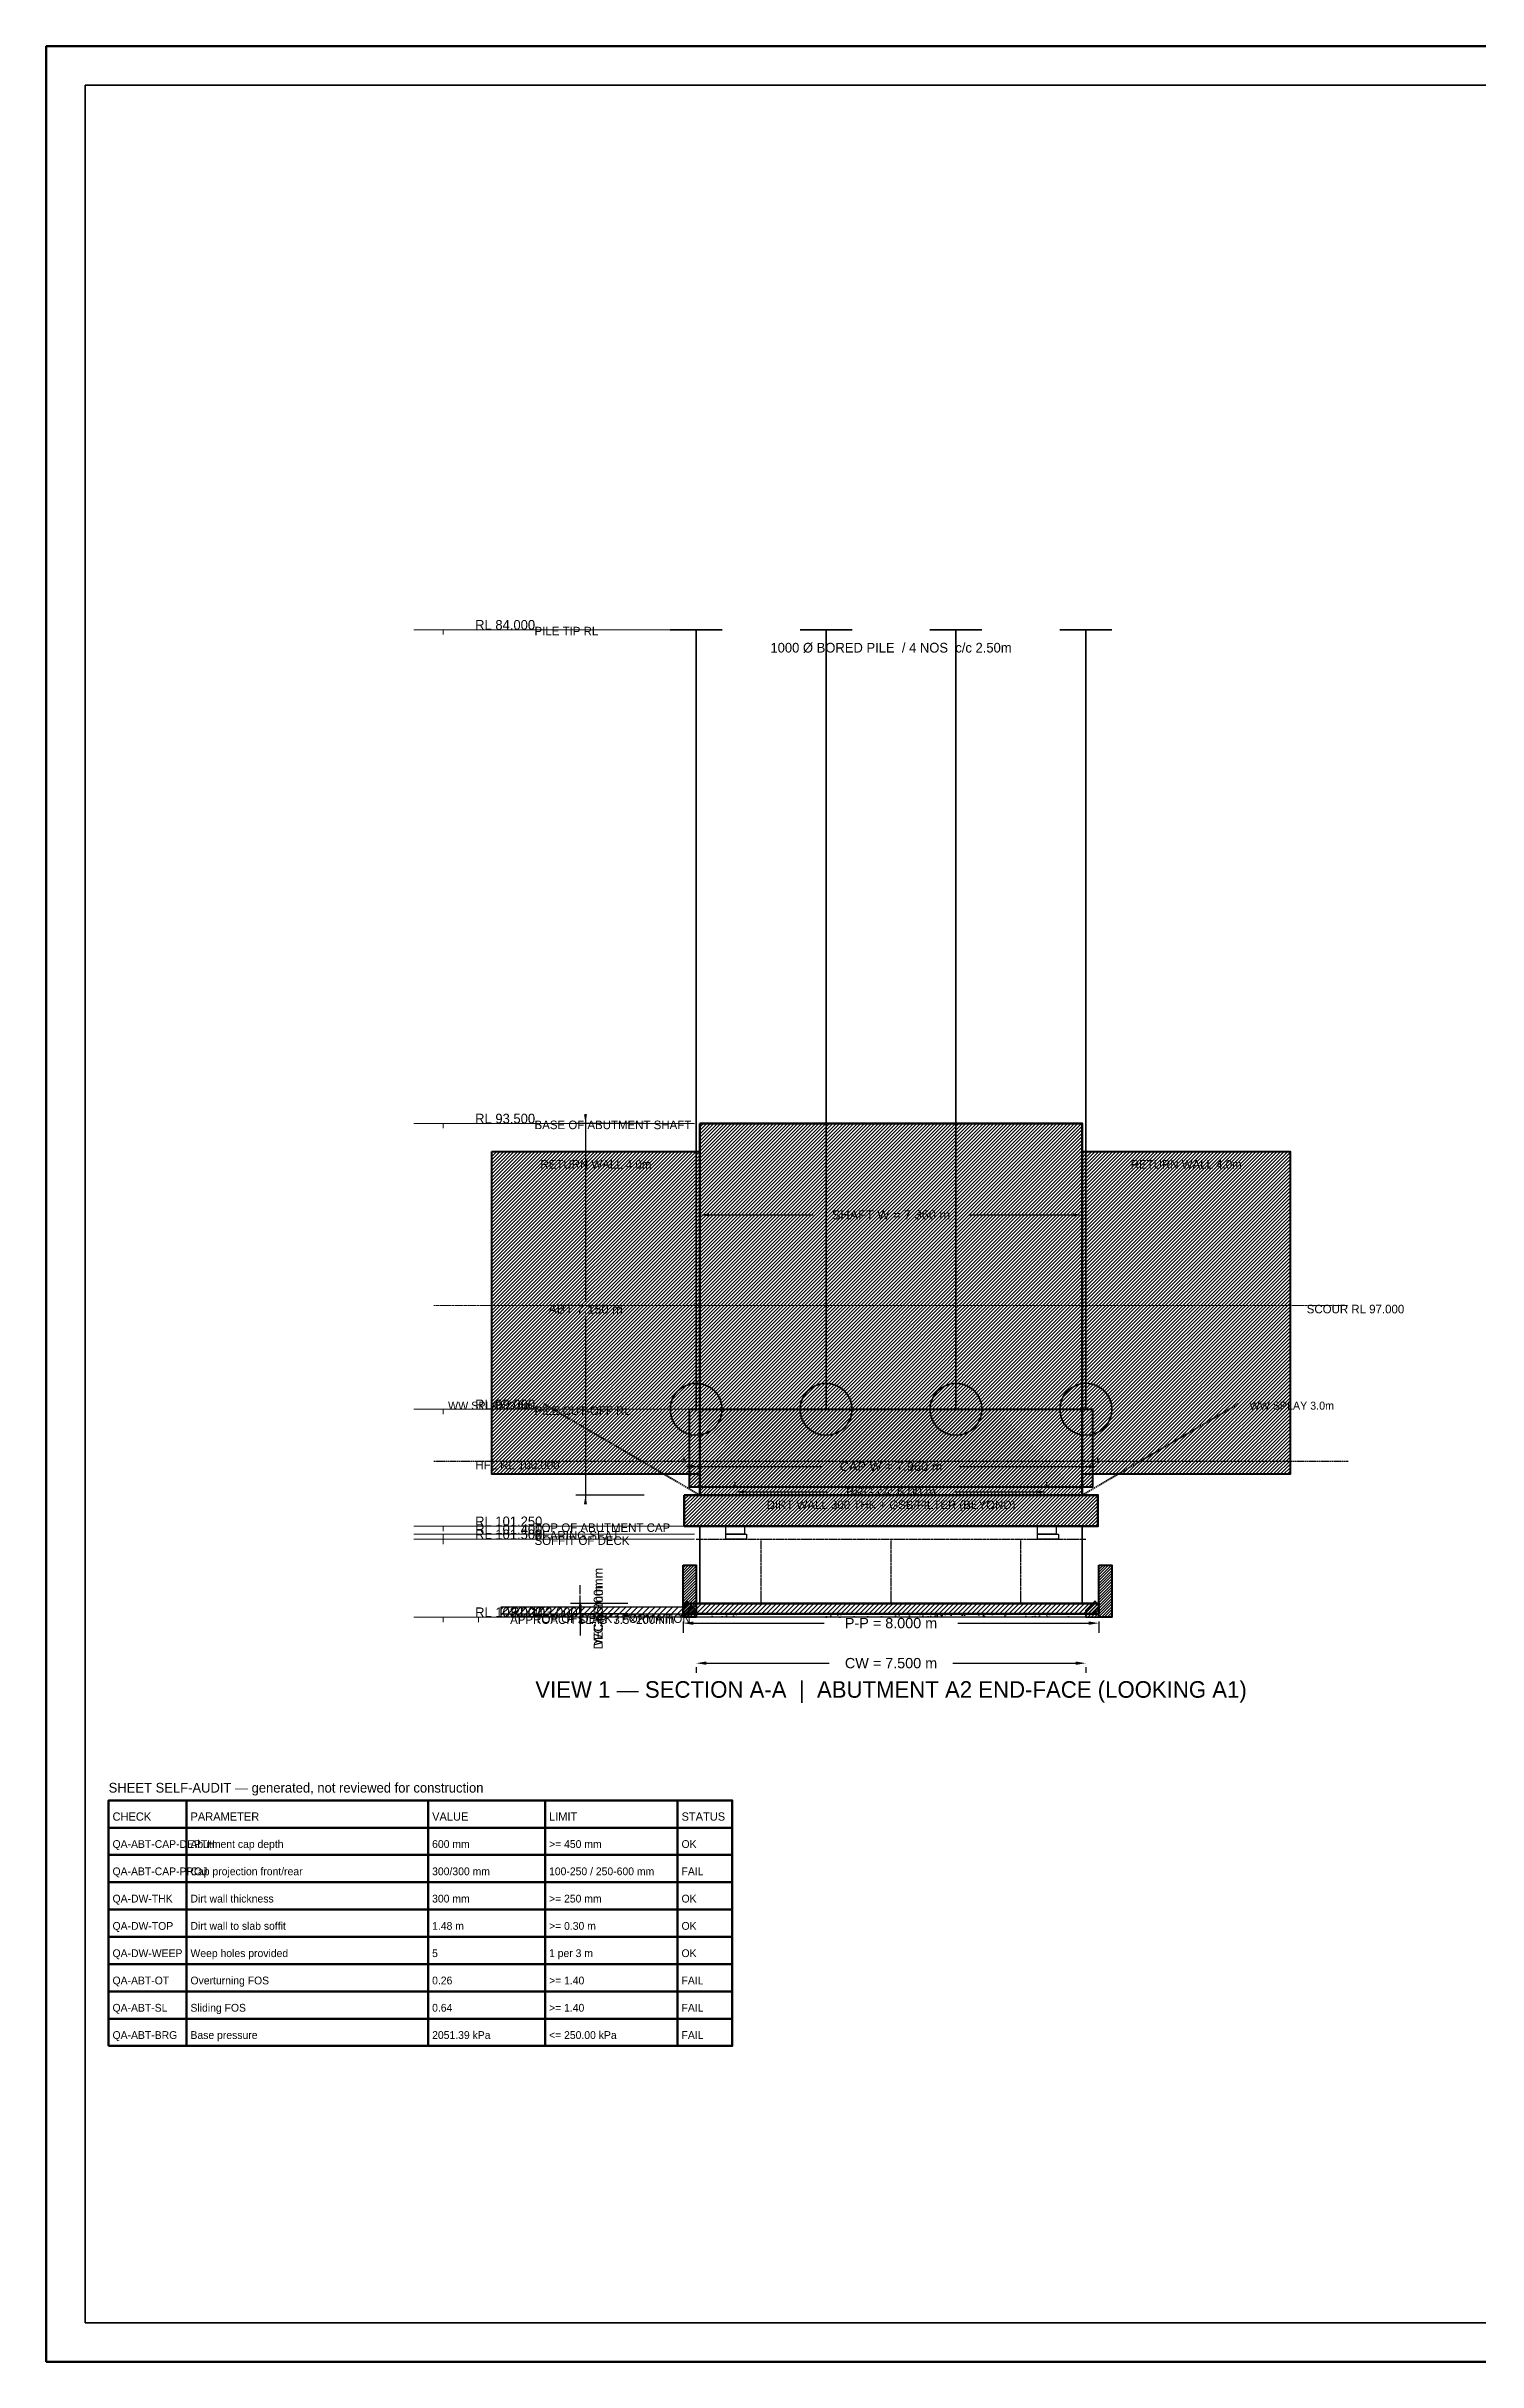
# Model space of a CAD drawing. Header units: metres. Extents: x 0 to 841, y 0 to 594.
# Drawn here: x 0 to 367, y 0 to 594 of the extents above; entities that cross this region are included whole.
import ezdxf
from ezdxf.enums import TextEntityAlignment as Align

# ---------------------------------------------------------------- set-up
doc = ezdxf.new("R2010")
doc.units = ezdxf.units.M
for name, pattern in [('DASHED', [0.5, 0.375, -0.125]), ('DASHED2', [0.25, 0.1875, -0.0625]), ('HIDDEN', [0.25, 0.1875, -0.0625])]:
    doc.linetypes.add(name, pattern=pattern)
for name, color, linetype, lineweight in [('BORDER-INNER', 7, 'Continuous', 35), ('BORDER-OUTER', 7, 'Continuous', 70), ('CIVIL-HFL', 5, 'DASHED', 25), ('CIVIL-ROAD', 7, 'Continuous', 25), ('CIVIL-SCOUR', 1, 'DASHED2', 18), ('DIM-LEVEL', 3, 'Continuous', 18), ('DIM-LINEAR', 3, 'Continuous', 18), ('FOUND-CAP', 2, 'Continuous', 35), ('FOUND-PILE', 4, 'Continuous', 35), ('STRUC-HATCHING', 8, 'Continuous', 18), ('STRUC-HIDDEN', 8, 'HIDDEN', 25), ('SUB-ABUT', 3, 'Continuous', 35), ('SUB-BEARING', 5, 'Continuous', 25), ('SUB-DIRT-WALL', 3, 'Continuous', 35), ('SUPER-DECK', 2, 'Continuous', 50), ('SUPER-KERB', 7, 'Continuous', 25), ('SUPER-PARAPET', 2, 'Continuous', 35), ('SUPER-WEARING', 8, 'Continuous', 25), ('TEXT-GENERAL', 7, 'Continuous', 18), ('TEXT-HEADER', 7, 'Continuous', 25), ('TEXT-LEVEL', 5, 'Continuous', 18), ('TEXT-SPEC', 7, 'Continuous', 13), ('TITLEBLK-BOX', 7, 'Continuous', 50)]:
    doc.layers.add(name, color=color, linetype=linetype, lineweight=lineweight)
doc.styles.add('BRIDGE_STD', font='Arial.ttf')
doc.dimstyles.new('pmb100', dxfattribs={"dimtxt": 2.5, "dimasz": 0.9375, "dimexe": 2.5, "dimexo": 2.5, "dimtad": 0, "dimtih": 1, "dimdec": 0, "dimtxsty": 'BRIDGE_STD', "dimcen": 2.5, "dimazin": 3, "dimtfac": 1, "dimtmove": 0, "dimatfit": 3})

msp = doc.modelspace()

# ---------------------------------------------------------------- hatches: boundary and pattern name
at = {"layer": 'STRUC-HATCHING'}
h = msp.add_hatch(dxfattribs=at)
h.set_pattern_fill('ANSI31', scale=0.2)
h.paths.add_polyline_path([(167.68, 317.67), (265.82, 317.67), (265.82, 222.33), (167.68, 222.33)])
h = msp.add_hatch(dxfattribs=at)
h.set_pattern_fill('ANSI31', scale=0.2)
h.paths.add_polyline_path([(114.35, 310.47), (167.68, 310.47), (167.68, 227.67), (114.35, 227.67)])
h = msp.add_hatch(dxfattribs=at)
h.set_pattern_fill('ANSI31', scale=0.2)
h.paths.add_polyline_path([(265.82, 310.47), (319.15, 310.47), (319.15, 227.67), (265.82, 227.67)])
h = msp.add_hatch(dxfattribs=at)
h.set_pattern_fill('ANSI31', scale=0.2)
h.paths.add_polyline_path([(165.02, 244.33), (268.48, 244.33), (268.48, 224.33), (165.02, 224.33)])
h = msp.add_hatch(dxfattribs=at)
h.set_pattern_fill('ANSI31', scale=0.2)
h.paths.add_polyline_path([(163.68, 222.33), (269.82, 222.33), (269.82, 214.33), (163.68, 214.33)])
h = msp.add_hatch(dxfattribs=at)
h.set_pattern_fill('ANSI31', scale=0.16)
h.paths.add_polyline_path([(163.42, 204.33), (166.75, 204.33), (166.75, 191), (163.42, 191)])
h = msp.add_hatch(dxfattribs=at)
h.set_pattern_fill('ANSI31', scale=0.16)
h.paths.add_polyline_path([(270.08, 204.33), (273.42, 204.33), (273.42, 191), (270.08, 191)])
h = msp.add_hatch(dxfattribs=at)
h.set_pattern_fill('ANSI31', scale=0.333333)
h.paths.add_polyline_path([(116.75, 193.67), (163.42, 193.67), (163.42, 191), (116.75, 191)])
h = msp.add_hatch(dxfattribs=at)
h.set_pattern_fill('ANSI31', scale=0.186667)
h.paths.add_polyline_path([(166.75, 191), (163.42, 191), (163.42, 193.93), (164.42, 195.11), (166.75, 192.76)])
h = msp.add_hatch(dxfattribs=at)
h.set_pattern_fill('ANSI31', scale=0.266667)
h.paths.add_polyline_path([(163.42, 194.53), (270.08, 194.53), (270.08, 191.87), (163.42, 191.87)])
h = msp.add_hatch(dxfattribs=at)
h.set_pattern_fill('ANSI31', scale=0.1866667)
h.paths.add_polyline_path([(266.75, 191), (270.08, 191), (270.08, 193.93), (269.08, 195.11), (266.75, 192.76)])
at = {"layer": 'SUPER-WEARING'}
h = msp.add_hatch(dxfattribs=at)
h.set_pattern_fill('AR-SAND', scale=0.0533333)
h.paths.add_polyline_path([(116.75, 191.87), (163.42, 191.87), (163.42, 191), (116.75, 191)])
h = msp.add_hatch(dxfattribs=at)
h.set_pattern_fill('AR-SAND', scale=0.0533333)
h.paths.add_polyline_path([(166.75, 191.87), (266.75, 191.87), (266.75, 191), (166.75, 191)])

# ---------------------------------------------------------------- linework, layer by layer
at = {"layer": 'BORDER-INNER'}
msp.add_lwpolyline([(10, 10), (831, 10), (831, 584), (10, 584), (10, 10)], dxfattribs=at)
at = {"layer": 'BORDER-OUTER'}
msp.add_lwpolyline([(0, 0), (841, 0), (841, 594), (0, 594), (0, 0)], dxfattribs=at)
at = {"layer": 'CIVIL-HFL', "color": 5, "linetype": 'DASHED'}
msp.add_line((99.42, 231), (334.08, 231), dxfattribs=at)
at = {"layer": 'CIVIL-ROAD', "lineweight": 25}
msp.add_lwpolyline([(116.75, 193.67), (163.42, 193.67), (163.42, 191), (116.75, 191), (116.75, 193.67)], dxfattribs=at)
at = {"layer": 'CIVIL-SCOUR', "color": 1, "linetype": 'DASHED2'}
msp.add_line((99.42, 271), (334.08, 271), dxfattribs=at)
at = {"layer": 'DIM-LEVEL'}
for p, q in [((94.34, 444.33), (109.3, 444.33)), ((101.82, 444.33), (101.82, 443.09)), ((94.34, 317.67), (109.3, 317.67)), ((101.82, 317.67), (101.82, 316.42)), ((94.34, 244.33), (109.3, 244.33)), ((101.82, 244.33), (101.82, 243.09)), ((94.34, 214.33), (109.3, 214.33)), ((101.82, 214.33), (101.82, 213.09)), ((94.34, 212.33), (109.3, 212.33)), ((94.34, 211), (109.3, 211)), ((101.82, 212.33), (101.82, 211.09)), ((101.82, 211), (101.82, 209.75)), ((94.34, 191), (109.3, 191)), ((101.82, 191), (101.82, 189.75)), ((103.4, 191), (118.36, 191)), ((110.88, 191), (110.88, 189.75))]:
    msp.add_line(p, q, dxfattribs=at)
at = {"layer": 'DIM-LEVEL', "color": 5}
for p, q in [((101.82, 444.33), (166.35, 444.33)), ((101.82, 317.67), (166.35, 317.67)), ((101.82, 244.33), (166.35, 244.33)), ((101.82, 214.33), (166.35, 214.33)), ((101.82, 212.33), (166.35, 212.33)), ((101.82, 211), (166.35, 211)), ((101.82, 191), (166.35, 191))]:
    msp.add_line(p, q, dxfattribs=at)
at = {"layer": 'FOUND-CAP', "lineweight": 40}
msp.add_lwpolyline([(165.02, 244.33), (268.48, 244.33), (268.48, 224.33), (165.02, 224.33), (165.02, 244.33)], dxfattribs=at)
at = {"layer": 'FOUND-PILE', "color": 4, "lineweight": 35}
for p, q in [((160.08, 444.33), (173.42, 444.33)), ((166.75, 244.33), (166.75, 444.33)), ((193.42, 444.33), (206.75, 444.33)), ((200.08, 244.33), (200.08, 444.33)), ((226.75, 444.33), (240.08, 444.33)), ((233.42, 244.33), (233.42, 444.33)), ((260.08, 444.33), (273.42, 444.33)), ((266.75, 244.33), (266.75, 444.33))]:
    msp.add_line(p, q, dxfattribs=at)
at = {"layer": 'FOUND-PILE', "color": 4}
for centre in [(166.75, 244.33), (200.08, 244.33), (233.42, 244.33), (266.75, 244.33)]:
    msp.add_circle(centre, 6.67, dxfattribs=at)
at = {"layer": 'STRUC-HIDDEN', "color": 8, "linetype": 'HIDDEN'}
for p, q in [((166.75, 211), (266.75, 211)), ((183.42, 194.53), (183.42, 211)), ((216.75, 194.53), (216.75, 211)), ((250.08, 194.53), (250.08, 211))]:
    msp.add_line(p, q, dxfattribs=at)
at = {"layer": 'SUB-ABUT', "color": 3, "linetype": 'DASHED'}
for p, q in [((167.68, 222.33), (127.68, 245.71)), ((265.82, 222.33), (305.82, 245.71))]:
    msp.add_line(p, q, dxfattribs=at)
at = {"layer": 'SUB-ABUT', "lineweight": 50}
for points in [[(167.68, 317.67), (265.82, 317.67), (265.82, 222.33), (167.68, 222.33), (167.68, 317.67)], [(163.68, 222.33), (269.82, 222.33), (269.82, 214.33), (163.68, 214.33), (163.68, 222.33)]]:
    msp.add_lwpolyline(points, dxfattribs=at)
at = {"layer": 'SUB-ABUT', "lineweight": 40}
for points in [[(114.35, 310.47), (167.68, 310.47), (167.68, 227.67), (114.35, 227.67), (114.35, 310.47)], [(265.82, 310.47), (319.15, 310.47), (319.15, 227.67), (265.82, 227.67), (265.82, 310.47)]]:
    msp.add_lwpolyline(points, dxfattribs=at)
at = {"layer": 'SUB-ABUT', "lineweight": 30}
for points in [[(174.35, 214.33), (179.15, 214.33), (179.15, 212.33), (174.35, 212.33), (174.35, 214.33)], [(254.35, 214.33), (259.15, 214.33), (259.15, 212.33), (254.35, 212.33), (254.35, 214.33)]]:
    msp.add_lwpolyline(points, dxfattribs=at)
at = {"layer": 'SUB-BEARING', "lineweight": 30}
for points in [[(174.35, 212.33), (179.68, 212.33), (179.68, 211), (174.35, 211), (174.35, 212.33)], [(254.35, 212.33), (259.68, 212.33), (259.68, 211), (254.35, 211), (254.35, 212.33)]]:
    msp.add_lwpolyline(points, dxfattribs=at)
at = {"layer": 'SUB-DIRT-WALL', "lineweight": 35}
msp.add_lwpolyline([(167.68, 194.53), (265.82, 194.53), (265.82, 214.33), (167.68, 214.33), (167.68, 194.53)], dxfattribs=at)
at = {"layer": 'SUPER-DECK', "lineweight": 50}
msp.add_lwpolyline([(163.42, 194.53), (270.08, 194.53), (270.08, 191.87), (163.42, 191.87), (163.42, 194.53)], dxfattribs=at)
at = {"layer": 'SUPER-KERB', "lineweight": 35}
for points in [[(166.75, 191), (163.42, 191), (163.42, 193.93), (164.42, 195.11), (166.75, 192.76), (166.75, 191)], [(266.75, 191), (270.08, 191), (270.08, 193.93), (269.08, 195.11), (266.75, 192.76), (266.75, 191)]]:
    msp.add_lwpolyline(points, dxfattribs=at)
at = {"layer": 'SUPER-PARAPET', "lineweight": 40}
for points in [[(163.42, 204.33), (166.75, 204.33), (166.75, 191), (163.42, 191), (163.42, 204.33)], [(270.08, 204.33), (273.42, 204.33), (273.42, 191), (270.08, 191), (270.08, 204.33)]]:
    msp.add_lwpolyline(points, dxfattribs=at)
at = {"layer": 'SUPER-WEARING'}
for points in [[(116.75, 191.87), (163.42, 191.87), (163.42, 191), (116.75, 191), (116.75, 191.87)], [(166.75, 191.87), (266.75, 191.87), (266.75, 191), (166.75, 191), (166.75, 191.87)]]:
    msp.add_lwpolyline(points, dxfattribs=at)
at = {"layer": 'TITLEBLK-BOX'}
for points in [[(16, 137), (36, 137), (36, 144), (16, 144), (16, 137)], [(36, 137), (98, 137), (98, 144), (36, 144), (36, 137)], [(98, 137), (128, 137), (128, 144), (98, 144), (98, 137)], [(128, 137), (162, 137), (162, 144), (128, 144), (128, 137)], [(162, 137), (176, 137), (176, 144), (162, 144), (162, 137)], [(16, 130), (36, 130), (36, 137), (16, 137), (16, 130)], [(36, 130), (98, 130), (98, 137), (36, 137), (36, 130)], [(98, 130), (128, 130), (128, 137), (98, 137), (98, 130)], [(128, 130), (162, 130), (162, 137), (128, 137), (128, 130)], [(162, 130), (176, 130), (176, 137), (162, 137), (162, 130)], [(16, 123), (36, 123), (36, 130), (16, 130), (16, 123)], [(36, 123), (98, 123), (98, 130), (36, 130), (36, 123)], [(98, 123), (128, 123), (128, 130), (98, 130), (98, 123)], [(128, 123), (162, 123), (162, 130), (128, 130), (128, 123)], [(162, 123), (176, 123), (176, 130), (162, 130), (162, 123)], [(16, 116), (36, 116), (36, 123), (16, 123), (16, 116)], [(36, 116), (98, 116), (98, 123), (36, 123), (36, 116)], [(98, 116), (128, 116), (128, 123), (98, 123), (98, 116)], [(128, 116), (162, 116), (162, 123), (128, 123), (128, 116)], [(162, 116), (176, 116), (176, 123), (162, 123), (162, 116)], [(16, 109), (36, 109), (36, 116), (16, 116), (16, 109)], [(36, 109), (98, 109), (98, 116), (36, 116), (36, 109)], [(98, 109), (128, 109), (128, 116), (98, 116), (98, 109)], [(128, 109), (162, 109), (162, 116), (128, 116), (128, 109)], [(162, 109), (176, 109), (176, 116), (162, 116), (162, 109)], [(16, 102), (36, 102), (36, 109), (16, 109), (16, 102)], [(36, 102), (98, 102), (98, 109), (36, 109), (36, 102)], [(98, 102), (128, 102), (128, 109), (98, 109), (98, 102)], [(128, 102), (162, 102), (162, 109), (128, 109), (128, 102)], [(162, 102), (176, 102), (176, 109), (162, 109), (162, 102)], [(16, 95), (36, 95), (36, 102), (16, 102), (16, 95)], [(36, 95), (98, 95), (98, 102), (36, 102), (36, 95)], [(98, 95), (128, 95), (128, 102), (98, 102), (98, 95)], [(128, 95), (162, 95), (162, 102), (128, 102), (128, 95)], [(162, 95), (176, 95), (176, 102), (162, 102), (162, 95)], [(16, 88), (36, 88), (36, 95), (16, 95), (16, 88)], [(36, 88), (98, 88), (98, 95), (36, 95), (36, 88)], [(98, 88), (128, 88), (128, 95), (98, 95), (98, 88)], [(128, 88), (162, 88), (162, 95), (128, 95), (128, 88)], [(162, 88), (176, 88), (176, 95), (162, 95), (162, 88)], [(16, 81), (36, 81), (36, 88), (16, 88), (16, 81)], [(36, 81), (98, 81), (98, 88), (36, 88), (36, 81)], [(98, 81), (128, 81), (128, 88), (98, 88), (98, 81)], [(128, 81), (162, 81), (162, 88), (128, 88), (128, 81)], [(162, 81), (176, 81), (176, 88), (162, 88), (162, 81)]]:
    msp.add_lwpolyline(points, dxfattribs=at)

# ---------------------------------------------------------------- texts
at = {"layer": 'CIVIL-HFL', "color": 5}
msp.add_text('HFL RL 100.000', height=2.2, dxfattribs=at).set_placement((110.08, 228.95))
at = {"layer": 'CIVIL-SCOUR', "color": 1}
msp.add_text('SCOUR RL 97.000', height=2.2, dxfattribs=at).set_placement((323.42, 268.95))
at = {"layer": 'TEXT-GENERAL'}
for s, height, p in [('1000 Ø BORED PILE  / 4 NOS  c/c 2.50m', 2.4933, (216.75, 438.47)), ('APPROACH SLAB  3.5×200mm', 2.2, (140.08, 189.27))]:
    msp.add_text(s, height=height, dxfattribs=at).set_placement(p, align=Align.CENTER)
at = {"layer": 'TEXT-GENERAL', "color": 3}
for p in [(141.02, 306.07), (292.48, 306.07)]:
    msp.add_text('RETURN WALL 4.0m', height=2.2, dxfattribs=at).set_placement(p, align=Align.CENTER)
at = {"layer": 'TEXT-HEADER'}
msp.add_text('VIEW 1 — SECTION A-A  |  ABUTMENT A2 END-FACE (LOOKING A1)', height=4.2533, dxfattribs=at).set_placement((216.75, 170.33), align=Align.CENTER)
for s, height, p in [('SHEET SELF-AUDIT — generated, not reviewed for construction', 2.4933, (16, 146)), ('CHECK', 2.119, (17, 138.8)), ('PARAMETER', 2.119, (37, 138.8)), ('VALUE', 2.119, (99, 138.8)), ('LIMIT', 2.119, (129, 138.8)), ('STATUS', 2.119, (163, 138.8))]:
    msp.add_text(s, height=height, dxfattribs=at).set_placement(p)
at = {"layer": 'TEXT-LEVEL'}
for s, height, p in [('RL 84.000', 2.493, (110.04, 444.33)), ('PILE TIP RL', 2.2, (125.28, 442.87)), ('RL 93.500', 2.493, (110.04, 317.67)), ('BASE OF ABUTMENT SHAFT', 2.2, (125.28, 316.2)), ('RL 99.000', 2.493, (110.04, 244.33)), ('PILE CUT-OFF RL', 2.2, (125.28, 242.87)), ('RL 101.250', 2.493, (110.04, 214.33)), ('RL 101.400', 2.493, (110.04, 212.33)), ('TOP OF ABUTMENT CAP', 2.2, (125.28, 212.87)), ('RL 101.500', 2.493, (110.04, 211)), ('SOFFIT OF DECK', 2.2, (125.28, 209.53)), ('BEARING SEAT', 2.2, (125.28, 210.87)), ('RL 103.000', 2.493, (110.04, 191)), ('RL 103.000', 2.493, (119.11, 191)), ('TOP OF DECK / FORMATION', 2.2, (125.28, 189.53))]:
    msp.add_text(s, height=height, dxfattribs=at).set_placement(p)
at = {"layer": 'TEXT-SPEC', "color": 3}
msp.add_text('WW SPLAY 3.0m', height=2.0533, dxfattribs=at).set_placement((124.75, 244.24), align=Align.RIGHT)
for s, height, p in [('WW SPLAY 3.0m', 2.0533, (308.75, 244.24)), ('QA-ABT-CAP-DEPTH', 1.9947, (17, 131.8)), ('Abutment cap depth', 1.9947, (37, 131.8)), ('600 mm', 1.995, (99, 131.8)), ('>= 450 mm', 1.995, (129, 131.8)), ('OK', 1.995, (163, 131.8)), ('QA-DW-THK', 1.995, (17, 117.8)), ('Dirt wall thickness', 1.9947, (37, 117.8)), ('300 mm', 1.995, (99, 117.8)), ('>= 250 mm', 1.995, (129, 117.8)), ('OK', 1.995, (163, 117.8)), ('Dirt wall to slab soffit', 1.9947, (37, 110.8)), ('QA-DW-TOP', 1.995, (17, 110.8)), ('1.48 m', 1.995, (99, 110.8)), ('>= 0.30 m', 1.995, (129, 110.8)), ('OK', 1.995, (163, 110.8)), ('QA-DW-WEEP', 1.995, (17, 103.8)), ('Weep holes provided', 1.9947, (37, 103.8)), ('5', 1.99, (99, 103.8)), ('1 per 3 m', 1.995, (129, 103.8)), ('OK', 1.995, (163, 103.8))]:
    msp.add_text(s, height=height, dxfattribs=at).set_placement(p)
msp.add_text('DIRT WALL 300 THK + GSB/FILTER (BEYOND)', height=2.2, dxfattribs=at).set_placement((216.75, 218.73), align=Align.CENTER)
at = {"layer": 'TEXT-SPEC', "color": 1}
for s, height, p in [('QA-ABT-CAP-PROJ', 1.9947, (17, 124.8)), ('Cap projection front/rear', 1.9947, (37, 124.8)), ('300/300 mm', 1.995, (99, 124.8)), ('100-250 / 250-600 mm', 1.9947, (129, 124.8)), ('FAIL', 1.995, (163, 124.8)), ('QA-ABT-OT', 1.995, (17, 96.8)), ('Overturning FOS', 1.9947, (37, 96.8)), ('0.26', 1.995, (99, 96.8)), ('>= 1.40', 1.995, (129, 96.8)), ('FAIL', 1.995, (163, 96.8)), ('QA-ABT-SL', 1.995, (17, 89.8)), ('Sliding FOS', 1.9947, (37, 89.8)), ('0.64', 1.995, (99, 89.8)), ('>= 1.40', 1.995, (129, 89.8)), ('FAIL', 1.995, (163, 89.8)), ('QA-ABT-BRG', 1.995, (17, 82.8)), ('Base pressure', 1.9947, (37, 82.8)), ('2051.39 kPa', 1.9947, (99, 82.8)), ('<= 250.00 kPa', 1.9947, (129, 82.8)), ('FAIL', 1.995, (163, 82.8))]:
    msp.add_text(s, height=height, dxfattribs=at).set_placement(p)

# ---------------------------------------------------------------- dimensions: what is measured, and where the dimension line sits
at = {"layer": 'DIM-LINEAR'}
for base, p1, p2, text in [((138.35, 317.67), (155.95, 317.67), (155.95, 222.33), 'ABT 7.150 m'), ((137.02, 194.53), (151.68, 194.53), (151.68, 191.87), 'DECK 200mm'), ((137.02, 191.87), (151.68, 191.87), (151.68, 191), 'WC 65mm')]:
    msp.add_linear_dim(base=base, p1=p1, p2=p2, angle=90, text=text, dimstyle='pmb100', override={"dimtxt": 2.346667, "dimasz": 2.346667, "dimgap": 0.938667, "dimclrt": 3}, dxfattribs=at).render()
for base, p1, p2, text, override in [((167.68, 294.2), (167.68, 311.8), (265.82, 311.8), 'SHAFT W = 7.360 m', {"dimtxt": 2.346667, "dimasz": 2.346667, "dimgap": 0.938667, "dimclrt": 3}), ((163.68, 229.67), (163.68, 228.2), (269.82, 228.2), 'CAP W = 7.960 m', {"dimtxt": 2.346667, "dimasz": 2.346667, "dimgap": 0.938667, "dimclrt": 3}), ((176.75, 223.13), (176.75, 221.67), (256.75, 221.67), 'BRG c/c 6.00 m', {"dimtxt": 2.346667, "dimasz": 2.346667, "dimgap": 0.938667, "dimclrt": 3}), ((163.42, 189.47), (163.42, 192.4), (270.08, 192.4), 'P-P = 8.000 m', {"dimtxt": 2.64, "dimasz": 2.64, "dimgap": 1.056, "dimclrt": 3}), ((166.75, 179.2), (166.75, 180.67), (266.75, 180.67), 'CW = 7.500 m', {"dimtxt": 2.64, "dimasz": 2.64, "dimgap": 1.056, "dimclrt": 3})]:
    msp.add_linear_dim(base=base, p1=p1, p2=p2, text=text, dimstyle='pmb100', override=override, dxfattribs=at).render()

doc.saveas('drawing.dxf')
